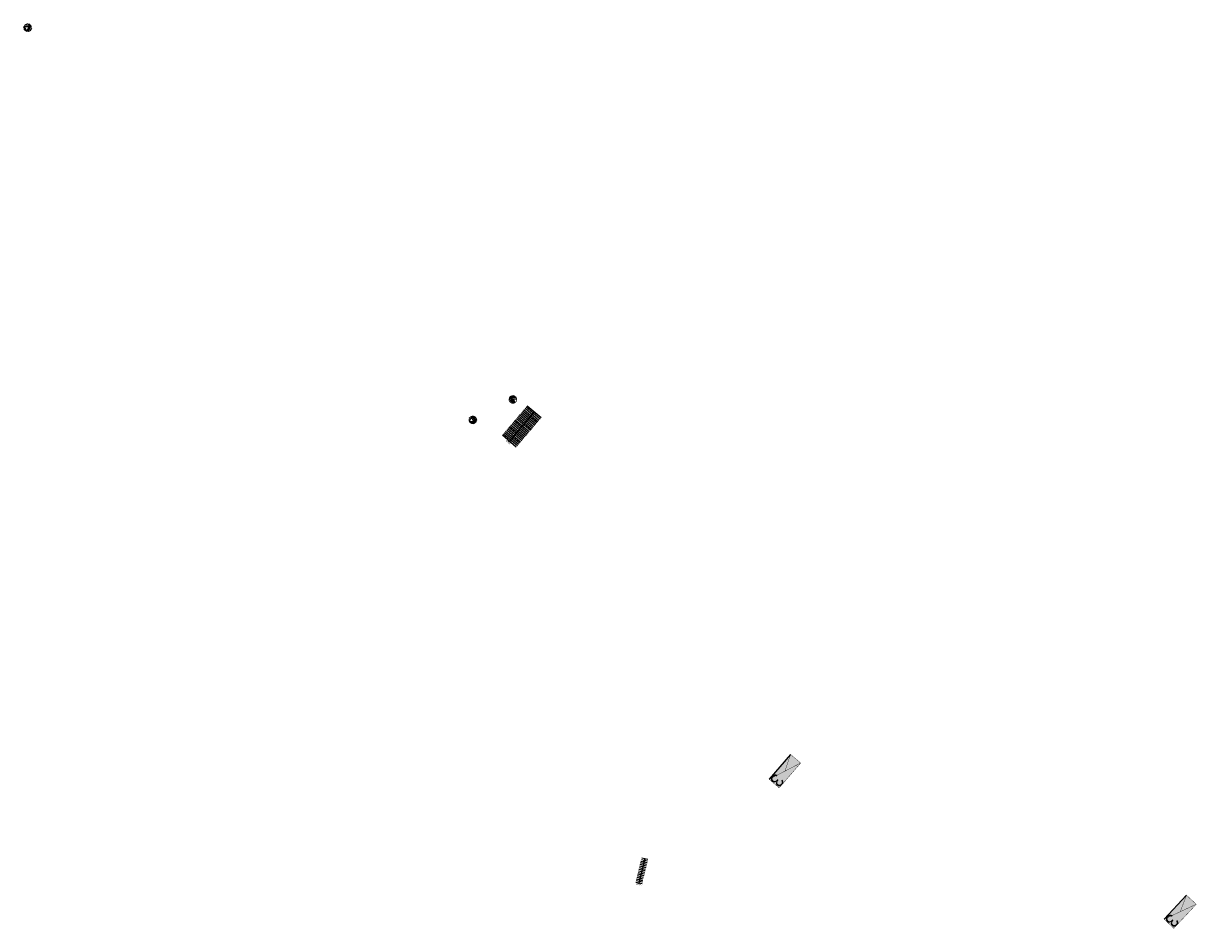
# Model space of a CAD drawing. Extents: x -2918 to -212, y 225 to 5715.
# Drawn here: x -2030.5 to -1847.6, y 314.5 to 455.6 of the extents above; entities that cross this region are included whole.
import ezdxf
from ezdxf.enums import TextEntityAlignment as Align

# ---------------------------------------------------------------- set-up
doc = ezdxf.new("R2010")
doc.units = 0
doc.layers.get('0').update_dxf_attribs({"linetype": 'CONTINUOUS'})
for name, color, linetype in [('_ВИДОВОЙ_ЭКРАН', 254, 'CONTINUOUS'), ('_МАФ_ВЕНТ__КОЖУХ', 12, 'CONTINUOUS'), ('ДВ_ГП_П_МАФ', 20, 'CONTINUOUS'), ('ДВ_ОФР_РАМКА', 7, 'CONTINUOUS'), ('ЛЕСТНИЦЫ', 4, 'CONTINUOUS')]:
    doc.layers.add(name, color=color, linetype=linetype)
doc.styles.add('ISOCPEUR', font='isocpeur.ttf', dxfattribs={"width": 0.65})
doc.styles.get("Standard").update_dxf_attribs({"font": 'arial.ttf'})

# ---------------------------------------------------------------- blocks, each defined once
blk = doc.blocks.new('АР_КРУЖОК_1_1')
at = {"color": 0, "linetype": 'BYBLOCK'}
blk.add_circle((0, 0), 75, dxfattribs=at)
blk = doc.blocks.new('*U271')
at = {"color": 0, "linetype": 'BYBLOCK'}
for q in [(-500, 85), (-500, -85)]:
    blk.add_line((0, 0), q, dxfattribs=at)
blk = doc.blocks.new('*U263')
at = {"color": 4, "linetype": 'BYBLOCK'}
for p, q in [((1207, 3434), (264, 3766)), ((1293, 3679), (350, 4011)), ((604, 1717), (-340, 2049)), ((690, 1962), (-254, 2294)), ((776, 2208), (-167, 2539)), ((862, 2453), (-81, 2784)), ((948, 2698), (5, 3030)), ((1035, 2943), (91, 3275)), ((1121, 3189), (178, 3520)), ((0, 0), (-943, 332)), ((86, 245), (-857, 577)), ((172, 491), (-771, 822)), ((259, 736), (-685, 1067)), ((345, 981), (-598, 1313)), ((431, 1226), (-512, 1558)), ((517, 1472), (-426, 1803))]:
    blk.add_line(p, q, dxfattribs=at)
blk.add_lwpolyline([(822, 3845), (-472, 166)], dxfattribs=at)
at = {"color": 4, "linetype": 'BYBLOCK', "rotation": 70.63292397293291}
for name, p in [('*U271', (822, 3845)), ('АР_КРУЖОК_1_1', (-472, 166))]:
    blk.add_blockref(name, p, dxfattribs=at)
at = {"layer": '_ВИДОВОЙ_ЭКРАН', "color": 4, "ltscale": 20, "style": 'ISOCPEUR', "width": 0.65}
blk.add_attdef('УКЛОН', text='', height=250, rotation=160.63292, dxfattribs=at).set_placement((-472, 166), align=Align.BOTTOM_CENTER)
blk = doc.blocks.new('*U264')
at = {"color": 4, "linetype": 'BYBLOCK'}
for p, q in [((3741, 3611), (1759, 5665)), ((3929, 3792), (1946, 5846)), ((4116, 3972), (2133, 6026)), ((4303, 4153), (2320, 6207)), ((1684, 1625), (-299, 3679)), ((1871, 1806), (-111, 3859)), ((2058, 1986), (76, 4040)), ((2245, 2167), (263, 4220)), ((2432, 2347), (450, 4401)), ((2619, 2528), (637, 4582)), ((2806, 2708), (824, 4762)), ((2993, 2889), (1011, 4943)), ((3180, 3070), (1198, 5123)), ((3367, 3250), (1385, 5304)), ((3554, 3431), (1572, 5484)), ((0, 0), (-1982, 2054)), ((187, 181), (-1795, 2234)), ((374, 361), (-1608, 2415)), ((561, 542), (-1421, 2595)), ((748, 722), (-1234, 2776)), ((935, 903), (-1047, 2956)), ((1122, 1083), (-860, 3137)), ((1310, 1264), (-673, 3318)), ((1497, 1445), (-486, 3498))]:
    blk.add_line(p, q, dxfattribs=at)
blk.add_lwpolyline([(3312, 5180), (-991, 1027)], dxfattribs=at)
at = {"color": 4, "linetype": 'BYBLOCK', "rotation": 43.98588361384972}
for name, p in [('*U271', (3312, 5180)), ('АР_КРУЖОК_1_1', (-991, 1027))]:
    blk.add_blockref(name, p, dxfattribs=at)
at = {"layer": '_ВИДОВОЙ_ЭКРАН', "color": 4, "ltscale": 20, "style": 'ISOCPEUR', "width": 0.65}
blk.add_attdef('УКЛОН', text='', height=250, rotation=133.98588, dxfattribs=at).set_placement((-991, 1027), align=Align.BOTTOM_CENTER)
blk = doc.blocks.new('ОГРАЖДЕНИЯ_ВЕНТИЛЯЦИОННЫХ_')
at = {"layer": '_МАФ_ВЕНТ__КОЖУХ'}
h = blk.add_hatch(dxfattribs=at)
h.set_pattern_fill('ESCHER', color=256, scale=0.05)
edge = h.paths.add_edge_path()
edge.add_arc((0, 0), 0.6, 0, 360)
at = {"layer": '_МАФ_ВЕНТ__КОЖУХ', "const_width": 0.1}
blk.add_lwpolyline([(0, -0.6, -1), (0, 0.6, -1)], format="xyb", close=True, dxfattribs=at)
blk = doc.blocks.new('КОНТЕЙНЕРНАЯ_ПЛОЩАДКА_НА_3')
at = {"layer": 'ДВ_ОФР_РАМКА'}
h = blk.add_hatch(color=5, dxfattribs=at)
h.dxf.hatch_style = 1
h.paths.add_polyline_path([(0, 0), (-0.01, 2.07), (5.12, 2.07), (5.12, 0)])
at = {"const_width": 0.053}
blk.add_lwpolyline([(0, 0), (-0.01, 2.07), (5.12, 2.07), (5.12, 0)], close=True, dxfattribs=at)
for points in [[(-0.01, 2.07), (5.12, 0)], [(0, 0), (2.56, 1.04)]]:
    blk.add_lwpolyline(points, dxfattribs=at)
blk.add_lwpolyline([(0, 0), (5.12, 0)])
at = {"insert": (3.67, 2.07), "char_height": 2, "attachment_point": 1}
blk.add_mtext_dynamic_manual_height_columns('3', width=1.1135, gutter_width=12.5, heights=[-2.04], dxfattribs=at)

msp = doc.modelspace()

# ---------------------------------------------------------------- block references
for p, rotation in [((-1910.9, 341.62), 229.2183250162729), ((-1849.18, 319.66), 226.9765530706109)]:
    msp.add_blockref('КОНТЕЙНЕРНАЯ_ПЛОЩАДКА_НА_3', p, dxfattribs=dict(rotation=rotation))
at = {"layer": 'ДВ_ГП_П_МАФ', "zscale": 7.46735527297754}
for p in [(-2029.82, 454.94), (-1954.18, 396.96), (-1960.43, 393.77)]:
    msp.add_blockref('ОГРАЖДЕНИЯ_ВЕНТИЛЯЦИОННЫХ_', p, dxfattribs=at)
at = {"layer": 'ЛЕСТНИЦЫ', "color": 4, "xscale": 0.001, "yscale": 0.001, "zscale": 0.001, "rotation": 5.658026306228184}
for name, p in [('*U264', (-1953.65, 389.53)), ('*U263', (-1934.05, 321.42))]:
    msp.add_blockref(name, p, dxfattribs=at).add_auto_attribs({'УКЛОН': '260х170'})

doc.saveas('drawing.dxf')
